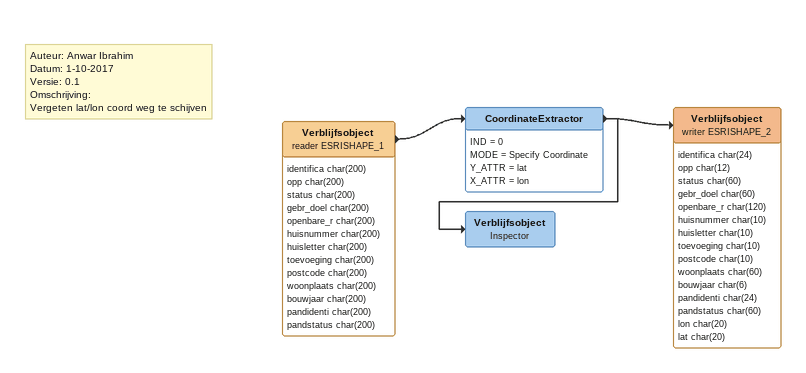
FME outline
Note: Auteur: Anwar Ibrahim / Datum: 1-10-2017 / Versie: 0.1 / Omschrijving: / Vergeten lat/lon coord weg te schijven
Verblijfsobject (reader ESRISHAPE_1)
    attributes: identifica char(200), opp char(200), status char(200), gebr_doel char(200), openbare_r char(200), huisnummer char(200), huisletter char(200), toevoeging char(200), postcode char(200), woonplaats char(200), bouwjaar char(200), pandidenti char(200), pandstatus char(200)
    -> CoordinateExtractor
CoordinateExtractor
    IND = 0
    MODE = Specify Coordinate
    Y_ATTR = lat
    X_ATTR = lon
    -> Verblijfsobject
    -> Verblijfsobject (writer ESRISHAPE_2)
Verblijfsobject (writer ESRISHAPE_2)
    attributes: identifica char(24), opp char(12), status char(60), gebr_doel char(60), openbare_r char(120), huisnummer char(10), huisletter char(10), toevoeging char(10), postcode char(10), woonplaats char(60), bouwjaar char(6), pandidenti char(24), pandstatus char(60), lon char(20), lat char(20)
Verblijfsobject: Inspector
